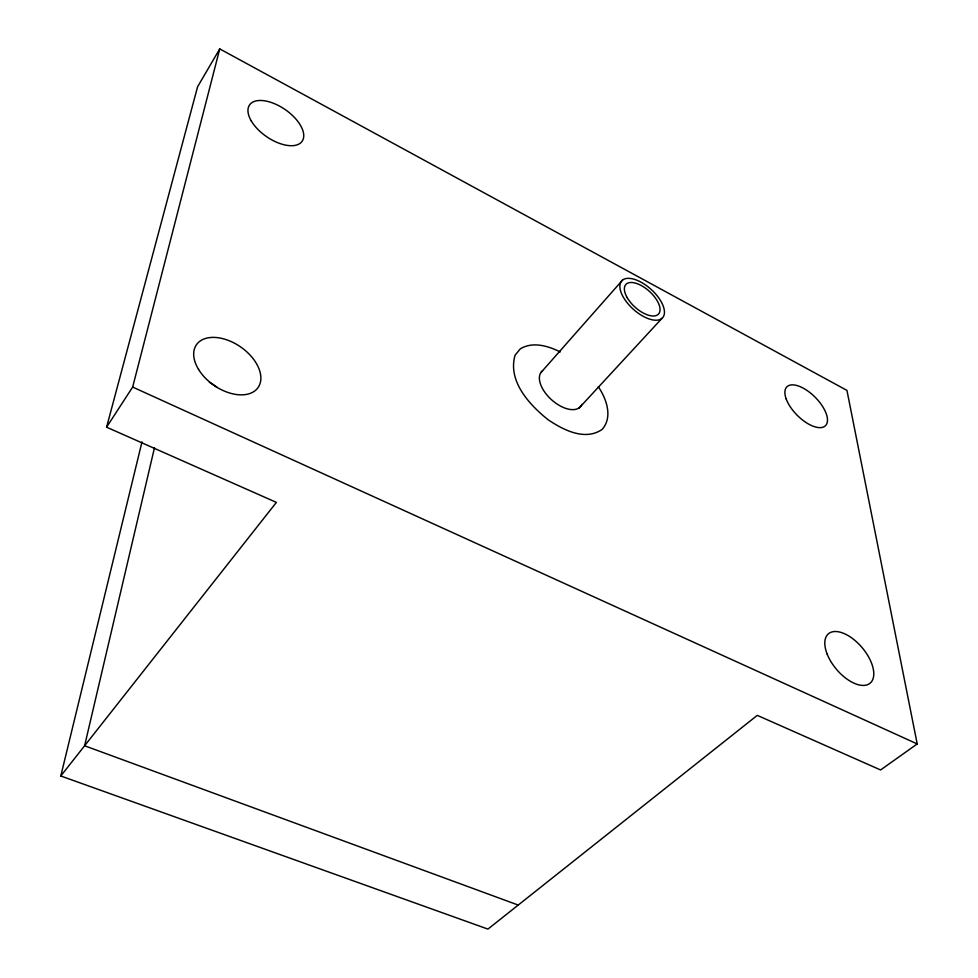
<?xml version="1.0" encoding="UTF-8"?>
<svg xmlns="http://www.w3.org/2000/svg" width="978" height="978" viewBox="0 0 978 978"><rect width="100%" height="100%" fill="white"/><g stroke="black" fill="none" stroke-linecap="round" stroke-linejoin="round"><path stroke-width="1.47" d="M154.5 447.667L84.609 745.762L518.218 905.066M60.795 775.982L276.383 502.386L106.59 427.19L197.58 86.785L219.744 48.9L846.948 390.393L917.205 743.928L880.591 769.967L757.278 715.358L487.936 929.1L60.795 775.982L141.993 441.885M106.59 427.19L132.666 387.068L219.744 48.9M540.895 372.618L622.644 279.989M579.098 408.058L661.972 318.351A27.543 13.337 42.1 0 0 641.165 282.251A27.543 13.337 42.1 0 0 623.365 297.226A27.543 13.337 42.1 0 0 661.972 318.351M560.247 351.933C548.12 345.943 532.741 341.236 520.272 348.877L515.088 355.173C507.496 381.053 529.269 404.647 547.961 419.623C563.059 429.843 584.893 441.286 602.106 429.428C613.096 417.105 606.433 398.804 598.328 386.75M132.666 387.068L917.205 743.928M209.402 382.288A36.687 23.643 34.3 0 1 217.226 387.532M581.861 404.366A26.161 14.169 42.1 0 1 552.497 400.601A26.161 14.169 42.1 0 1 542.521 370.772M198.595 369.476A37.519 23.374 34.7 0 0 256.749 389.183A37.519 23.374 34.7 0 0 226.468 339.733A37.519 23.374 34.7 0 0 198.595 369.476M827.205 654.209A32.323 16.797 49.8 0 0 869.515 683.646A32.323 16.797 49.8 0 0 851.153 637.534A32.323 16.797 49.8 0 0 827.205 654.209M251.297 120.966A31.944 16.43 34.6 0 0 299.598 143.668A31.944 16.43 34.6 0 0 276.64 104.646A31.944 16.43 34.6 0 0 251.297 120.966M786.153 398.853A27.384 12.726 45.2 0 0 822.474 427.349A27.384 12.726 45.2 0 0 809.918 392.569A27.384 12.726 45.2 0 0 786.153 398.853M627.142 297.556A22.029 10.672 42.1 0 0 658.035 314.513A22.029 10.672 42.1 0 0 641.458 285.637A22.029 10.672 42.1 0 0 627.142 297.556"/></g></svg>
